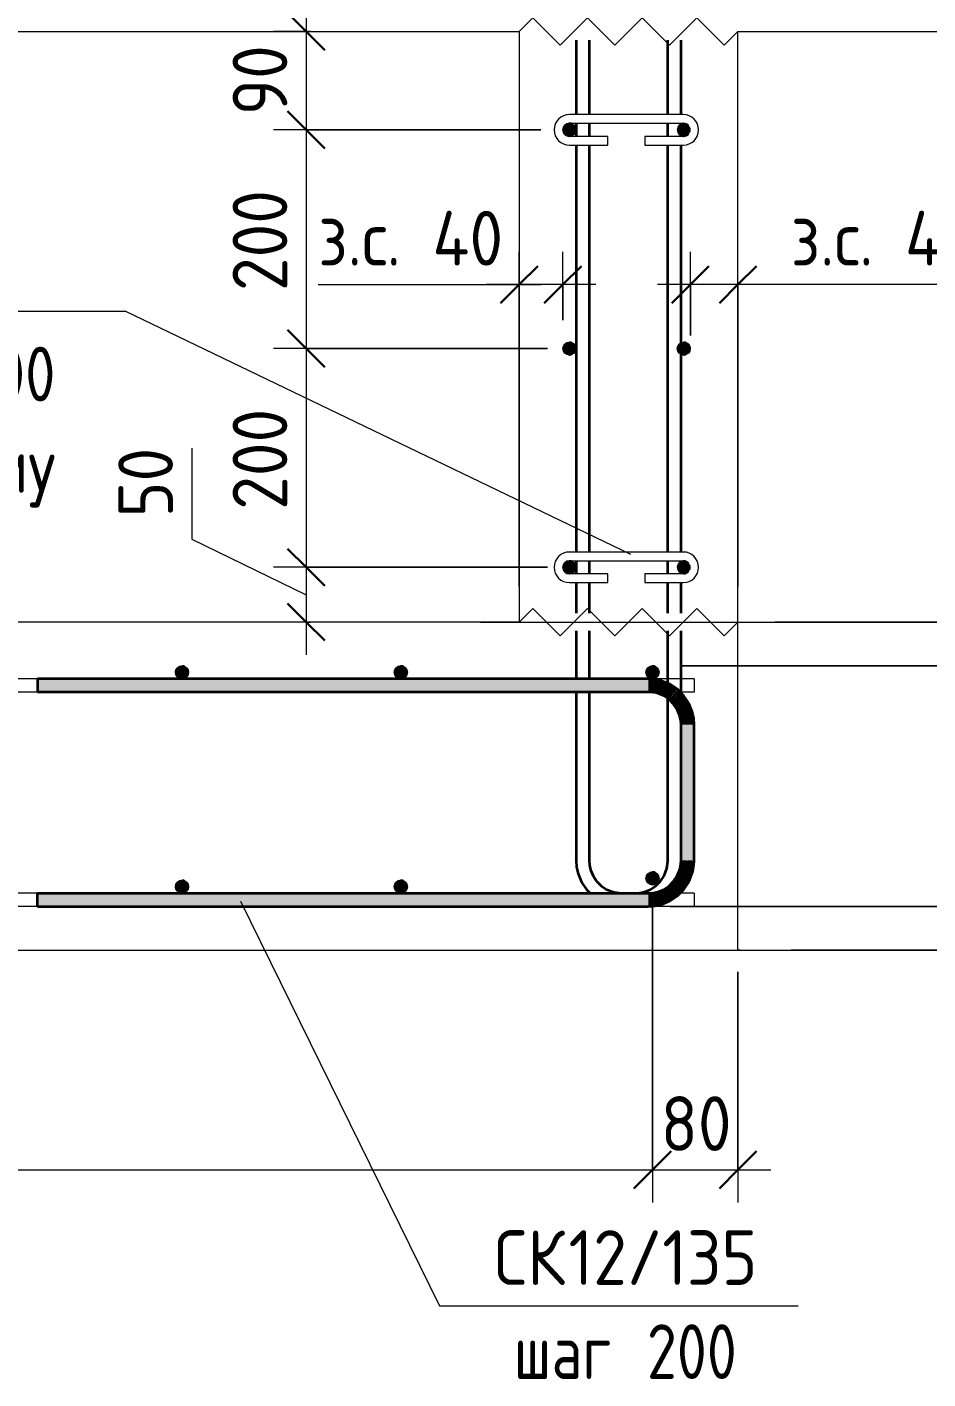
# Model space of a CAD drawing. Header units: millimetres. Extents: x 3129 to 68349, y -1586 to 12682.
# Drawn here: x 42369 to 43192, y -1542 to -306 of the extents above; entities that cross this region are included whole.
import ezdxf

# ---------------------------------------------------------------- set-up
doc = ezdxf.new("R2010")
doc.units = ezdxf.units.MM
for name, color, linetype, lineweight in [('AA_Dim', 7, 'Continuous', 9), ('AA_Dim-20', 7, 'Continuous', 9), ('AA_Linii', 7, 'Continuous', 9), ('AA_Oformlenie', 7, 'Continuous', 9), ('AA_Vinoska', 7, 'Continuous', 9), ('AA_Visotnaya otmetka', 7, 'Continuous', 9), ('AF_Perekritie_Опалубка', 253, 'Continuous', 20), ('AF_Stena_Гидроизоляция', 253, 'Continuous', 20), ('Gen_Text', 7, 'Continuous', 9), ('KR_Armatura', 7, 'Continuous', 20), ('KR_Armatura_Tonkie', 7, 'Continuous', 20)]:
    doc.layers.add(name, color=color, linetype=linetype, lineweight=lineweight)
doc.styles.add('GOST Common', font='GOST Common.ttf', dxfattribs={"width": 0.85, "height": 50})
doc.styles.add('ISOCPEUR', font='isocpeur.ttf', dxfattribs={"width": 0.85, "height": 50})
doc.styles.add('ISOCPEUR_1', font='isocpeur.ttf', dxfattribs={"width": 0.9, "height": 50})
doc.styles.add('ISOCPEUR_2', font='isocpeur.ttf', dxfattribs={"width": 0.8, "height": 50})
doc.dimstyles.new('05_Округл_5мм__прозр__1', dxfattribs={"dimscale": 304.8, "dimtxt": 49.799059, "dimasz": 0.111549, "dimexe": 0.098425, "dimexo": 0.065617, "dimgap": 0.006562, "dimtad": 1, "dimdec": 0, "dimrnd": 5, "dimdsep": 46, "dimtxsty": 'ISOCPEUR_1', "dimblk1": 'OBLIQUE', "dimblk2": 'OBLIQUE', "dimsah": 1, "dimcen": 0.09, "dimdle": 0.098425, "dimazin": 0, "dimtfac": 1, "dimtdec": 4, "dimtix": 1, "dimtmove": 1, "dimatfit": 3, "dimfxl": 1, "dimtvp": 1, "dimtolj": 1, "dimtzin": 0, "dimlwd": 18, "dimlwe": 18, "dimarcsym": 2})
doc.dimstyles.new('05_Округл_5мм__прозр__2', dxfattribs={"dimscale": 304.8, "dimtxt": 49.799059, "dimasz": 0.111549, "dimexe": 0.098425, "dimexo": 0.065617, "dimgap": 0.006562, "dimtad": 1, "dimdec": 0, "dimrnd": 5, "dimdsep": 46, "dimtxsty": 'ISOCPEUR_1', "dimblk1": 'OBLIQUE', "dimblk2": 'OBLIQUE', "dimsah": 1, "dimcen": 0.09, "dimdle": 0.098425, "dimazin": 0, "dimtfac": 1, "dimtdec": 4, "dimtix": 1, "dimtmove": 0, "dimatfit": 3, "dimfxl": 1, "dimtvp": 1, "dimtolj": 1, "dimtzin": 0, "dimlwd": 18, "dimlwe": 18, "dimarcsym": 2})

# ---------------------------------------------------------------- blocks, each defined once
blk = doc.blocks.new('079_Шпилька _ЭлУзла_ - d8 А240-4081660-Сечение 21')
at = {"layer": 'AA_Oformlenie'}
for p, q in [((-44647, -786), (-44751, -786)), ((-44751, -794), (-44647, -794)), ((-44716, -806), (-44751, -806)), ((-44751, -814), (-44716, -814)), ((-44716, -814), (-44716, -806)), ((-44647, -806), (-44682, -806)), ((-44682, -806), (-44682, -814)), ((-44682, -814), (-44647, -814))]:
    blk.add_line(p, q, dxfattribs=at)
for centre, radius, start, end in [((-44751, -800), 14, 90, 270), ((-44647, -800), 14, 270, 90), ((-44751, -800), 6, 90, 270), ((-44647, -800), 6, 270, 90)]:
    blk.add_arc(centre, radius, start, end, dxfattribs=at)
blk = doc.blocks.new('079_Шпилька _ЭлУзла_ - d8 А240-V1-Сечение 21')
at = {"layer": 'AA_Oformlenie'}
for p, q in [((-44647, -386), (-44751, -386)), ((-44751, -394), (-44647, -394)), ((-44716, -406), (-44751, -406)), ((-44716, -414), (-44716, -406)), ((-44647, -406), (-44682, -406)), ((-44682, -406), (-44682, -414)), ((-44751, -414), (-44716, -414)), ((-44682, -414), (-44647, -414))]:
    blk.add_line(p, q, dxfattribs=at)
for centre, radius, start, end in [((-44751, -400), 14, 90, 270), ((-44751, -400), 6, 90, 270), ((-44647, -400), 14, 270, 90), ((-44647, -400), 6, 270, 90)]:
    blk.add_arc(centre, radius, start, end, dxfattribs=at)
blk = doc.blocks.new('Последовательность узлов - 3мм масшт20 маскировка-904226-Сечение 21')
at = {"layer": 'AA_Oformlenie'}
for p, q in [((-44797, -850), (-44784.5, -837.5)), ((-44759.5, -862.5), (-44784.5, -837.5)), ((-44747, -850), (-44734.5, -837.5)), ((-44709.5, -862.5), (-44734.5, -837.5)), ((-44697, -850), (-44684.5, -837.5)), ((-44659.5, -862.5), (-44684.5, -837.5)), ((-44647, -850), (-44634.5, -837.5)), ((-44609.5, -862.5), (-44634.5, -837.5)), ((-44747, -850), (-44759.5, -862.5)), ((-44697, -850), (-44709.5, -862.5)), ((-44647, -850), (-44659.5, -862.5)), ((-44597, -850), (-44609.5, -862.5))]:
    blk.add_line(p, q, dxfattribs=at)
blk = doc.blocks.new('DIMBLOCK35-Сечение 21')
at = {"layer": 'AA_Dim-20', "lineweight": 18}
for p, q in [((42624.3, -280), (42624.3, -400)), ((42628.3, -310), (42594.3, -310)), ((42624.3, -310), (42628.3, -310)), ((42838.8, -400), (42594.3, -400)), ((42624.3, -400), (42838.8, -400))]:
    blk.add_line(p, q, dxfattribs=at)
at = {"layer": 'AA_Dim-20', "lineweight": 30}
for p, q in [((42624.3, -310), (42607.3, -293)), ((42624.3, -310), (42641.3, -327)), ((42624.3, -400), (42607.3, -383)), ((42624.3, -400), (42641.3, -417))]:
    blk.add_line(p, q, dxfattribs=at)
at = {"layer": 'AA_Dim-20', "color": 0, "lineweight": 18, "insert": (42557, -386.6), "char_height": 50, "width": 75.848, "attachment_point": 1, "rotation": 90, "line_spacing_factor": 1.149209, "style": 'ISOCPEUR_1'}
blk.add_mtext('90', dxfattribs=at)
blk = doc.blocks.new('_Oblique')
at = {"color": 0, "linetype": 'ByBlock', "lineweight": -2}
blk.add_line((-0.5, -0.5), (0.5, 0.5), dxfattribs=at)
blk = doc.blocks.new('DIMBLOCK36-Сечение 21')
at = {"layer": 'AA_Dim-20', "lineweight": 30}
for p, q in [((42624.3, -400), (42607.3, -383)), ((42624.3, -400), (42641.3, -417)), ((42624.3, -600), (42607.3, -583)), ((42624.3, -600), (42641.3, -617))]:
    blk.add_line(p, q, dxfattribs=at)
at = {"layer": 'AA_Dim-20', "lineweight": 18}
for p, q in [((42838.8, -400), (42594.3, -400)), ((42624.3, -400), (42624.3, -600)), ((42624.3, -400), (42838.8, -400)), ((42844.8, -600), (42594.3, -600)), ((42624.3, -600), (42844.8, -600))]:
    blk.add_line(p, q, dxfattribs=at)
at = {"layer": 'AA_Dim-20', "color": 0, "lineweight": 18, "insert": (42557, -547.4), "char_height": 50, "width": 113.772, "attachment_point": 1, "rotation": 90, "line_spacing_factor": 1.149209, "style": 'ISOCPEUR_1'}
blk.add_mtext('200', dxfattribs=at)
blk = doc.blocks.new('DIMBLOCK37-Сечение 21')
at = {"layer": 'AA_Dim-20', "lineweight": 30}
for p, q in [((42624.3, -600), (42607.3, -583)), ((42624.3, -600), (42641.3, -617)), ((42624.3, -800), (42607.3, -783)), ((42624.3, -800), (42641.3, -817))]:
    blk.add_line(p, q, dxfattribs=at)
at = {"layer": 'AA_Dim-20', "lineweight": 18}
for p, q in [((42844.8, -600), (42594.3, -600)), ((42624.3, -600), (42624.3, -800)), ((42624.3, -600), (42844.8, -600)), ((42844.8, -800), (42594.3, -800)), ((42624.3, -800), (42844.8, -800))]:
    blk.add_line(p, q, dxfattribs=at)
at = {"layer": 'AA_Dim-20', "color": 0, "lineweight": 18, "insert": (42557, -747.4), "char_height": 50, "width": 113.772, "attachment_point": 1, "rotation": 90, "line_spacing_factor": 1.149209, "style": 'ISOCPEUR_1'}
blk.add_mtext('200', dxfattribs=at)
blk = doc.blocks.new('DIMBLOCK38-Сечение 21')
at = {"layer": 'AA_Dim-20', "lineweight": 18}
for p, q in [((42519.8, -691.1), (42519.8, -774.3)), ((42519.8, -774.3), (42624.3, -825)), ((42844.8, -800), (42594.3, -800)), ((42624.3, -800), (42624.3, -880)), ((42624.3, -800), (42844.8, -800)), ((42628.3, -850), (42594.3, -850)), ((42624.3, -850), (42628.3, -850))]:
    blk.add_line(p, q, dxfattribs=at)
at = {"layer": 'AA_Dim-20', "lineweight": 30}
for p, q in [((42624.3, -800), (42607.3, -783)), ((42624.3, -800), (42641.3, -817)), ((42624.3, -850), (42607.3, -833)), ((42624.3, -850), (42641.3, -867))]:
    blk.add_line(p, q, dxfattribs=at)
at = {"layer": 'AA_Dim-20', "color": 0, "lineweight": 18, "insert": (42452.5, -754.3), "char_height": 50, "width": 75.848, "attachment_point": 1, "rotation": 90, "line_spacing_factor": 1.149209, "style": 'ISOCPEUR_1'}
blk.add_mtext('50', dxfattribs=at)
blk = doc.blocks.new('DIMBLOCK40-Сечение 21')
at = {"layer": 'AA_Dim-20', "lineweight": 18}
for p, q in [((42940.8, -1110.4), (42940.8, -1380.9)), ((42940.8, -1350.9), (42940.8, -1110.4)), ((40410.8, -1118), (40410.8, -1380.9)), ((40410.8, -1350.9), (40410.8, -1118)), ((40410.8, -1350.9), (42940.8, -1350.9))]:
    blk.add_line(p, q, dxfattribs=at)
at = {"layer": 'AA_Dim-20', "lineweight": 30}
for p, q in [((40410.8, -1350.9), (40427.8, -1333.9)), ((42940.8, -1350.9), (42957.8, -1333.9)), ((40410.8, -1350.9), (40393.8, -1367.9)), ((42940.8, -1350.9), (42923.8, -1367.9))]:
    blk.add_line(p, q, dxfattribs=at)
at = {"layer": 'AA_Dim-20', "color": 0, "lineweight": 18, "insert": (41560.9, -1283.6), "char_height": 50, "width": 275.81, "attachment_point": 1, "line_spacing_factor": 1.149209, "style": 'ISOCPEUR_1'}
blk.add_mtext('шаг 200', dxfattribs=at)
blk = doc.blocks.new('DIMBLOCK41-Сечение 21')
at = {"layer": 'AA_Dim-20', "lineweight": 18}
for p, q in [((42940.8, -1110.4), (42940.8, -1380.9)), ((42940.8, -1350.9), (42940.8, -1110.4)), ((43018.8, -1170), (43018.8, -1380.9)), ((43018.8, -1350.9), (43018.8, -1170)), ((42940.8, -1350.9), (43048.8, -1350.9))]:
    blk.add_line(p, q, dxfattribs=at)
at = {"layer": 'AA_Dim-20', "lineweight": 30}
for p, q in [((42940.8, -1350.9), (42957.8, -1333.9)), ((43018.8, -1350.9), (43035.8, -1333.9)), ((42940.8, -1350.9), (42923.8, -1367.9)), ((43018.8, -1350.9), (43001.8, -1367.9))]:
    blk.add_line(p, q, dxfattribs=at)
at = {"layer": 'AA_Dim-20', "color": 0, "lineweight": 18, "insert": (42948.2, -1283.6), "char_height": 50, "width": 75.848, "attachment_point": 1, "line_spacing_factor": 1.149209, "style": 'ISOCPEUR_1'}
blk.add_mtext('80', dxfattribs=at)
blk = doc.blocks.new('DIMBLOCK42-Сечение 21')
at = {"layer": 'AA_Dim-20', "lineweight": 18}
for p, q in [((42975.3, -588.1), (42975.3, -511.5)), ((43018.8, -817.5), (43018.8, -511.5)), ((43048.8, -541.5), (42945.3, -541.5)), ((42975.3, -541.5), (42975.3, -588.1)), ((43047, -541.5), (42997, -541.5)), ((43018.8, -541.5), (43018.8, -817.5)), ((43245.2, -541.5), (43047, -541.5))]:
    blk.add_line(p, q, dxfattribs=at)
at = {"layer": 'AA_Dim-20', "lineweight": 30}
for p, q in [((42975.3, -541.5), (42992.3, -524.5)), ((43018.8, -541.5), (43035.8, -524.5)), ((42975.3, -541.5), (42958.3, -558.5)), ((43018.8, -541.5), (43001.8, -558.5))]:
    blk.add_line(p, q, dxfattribs=at)
at = {"layer": 'AA_Dim-20', "color": 0, "lineweight": 18, "insert": (43067, -474.1), "char_height": 50, "width": 213.753, "attachment_point": 1, "line_spacing_factor": 1.149209, "style": 'ISOCPEUR_1'}
blk.add_mtext('з.с. 40', dxfattribs=at)
blk = doc.blocks.new('DIMBLOCK43-Сечение 21')
at = {"layer": 'AA_Dim-20', "lineweight": 18}
for p, q in [((42818.8, -817.5), (42818.8, -511.5)), ((42858.8, -574), (42858.8, -511.5)), ((42635.2, -541.5), (42833.4, -541.5)), ((42888.8, -541.5), (42788.8, -541.5)), ((42818.8, -541.5), (42818.8, -817.5)), ((42833.4, -541.5), (42838.8, -541.5)), ((42858.8, -541.5), (42858.8, -574))]:
    blk.add_line(p, q, dxfattribs=at)
at = {"layer": 'AA_Dim-20', "lineweight": 30}
for p, q in [((42818.8, -541.5), (42835.8, -524.5)), ((42858.8, -541.5), (42875.8, -524.5)), ((42818.8, -541.5), (42801.8, -558.5)), ((42858.8, -541.5), (42841.8, -558.5))]:
    blk.add_line(p, q, dxfattribs=at)
at = {"layer": 'AA_Dim-20', "color": 0, "lineweight": 18, "insert": (42635.2, -474.1), "char_height": 50, "width": 213.753, "attachment_point": 1, "line_spacing_factor": 1.149209, "style": 'ISOCPEUR_1'}
blk.add_mtext('з.с. 40', dxfattribs=at)
blk = doc.blocks.new('DIMBLOCK44-Сечение 21')
at = {"layer": 'AA_Dim-20', "lineweight": 18}
for p, q in [((43388.4, -340), (43388.4, -240)), ((43199, -270), (43418.4, -270)), ((43388.4, -270), (43199, -270)), ((43388.4, -302.4), (43388.4, -290)), ((43388.4, -500.5), (43388.4, -302.4)), ((43236.5, -310), (43418.4, -310)), ((43388.4, -310), (43236.5, -310))]:
    blk.add_line(p, q, dxfattribs=at)
at = {"layer": 'AA_Dim-20', "lineweight": 30}
for p, q in [((43388.4, -270), (43371.4, -253)), ((43388.4, -270), (43405.4, -287)), ((43388.4, -310), (43371.4, -293)), ((43388.4, -310), (43405.4, -327))]:
    blk.add_line(p, q, dxfattribs=at)
at = {"layer": 'AA_Dim-20', "color": 0, "lineweight": 18, "insert": (43321.1, -500.5), "char_height": 50, "width": 213.753, "attachment_point": 1, "rotation": 90, "line_spacing_factor": 1.149209, "style": 'ISOCPEUR_1'}
blk.add_mtext('з.с. 40', dxfattribs=at)
blk = doc.blocks.new('DIMBLOCK47-Сечение 21')
at = {"layer": 'AA_Dim-20', "lineweight": 18}
for p, q in [((43388.4, -634.9), (43388.4, -833)), ((43388.4, -820), (43388.4, -920)), ((43388.4, -833), (43388.4, -870)), ((43052.5, -850), (43418.4, -850)), ((43388.4, -850), (43052.5, -850)), ((42966.8, -890), (43418.4, -890)), ((43388.4, -890), (42966.8, -890))]:
    blk.add_line(p, q, dxfattribs=at)
at = {"layer": 'AA_Dim-20', "lineweight": 30}
for p, q in [((43388.4, -850), (43371.4, -833)), ((43388.4, -850), (43405.4, -867)), ((43388.4, -890), (43371.4, -873)), ((43388.4, -890), (43405.4, -907))]:
    blk.add_line(p, q, dxfattribs=at)
at = {"layer": 'AA_Dim-20', "color": 0, "lineweight": 18, "insert": (43321.1, -813), "char_height": 50, "width": 213.753, "attachment_point": 1, "rotation": 90, "line_spacing_factor": 1.149209, "style": 'ISOCPEUR_1'}
blk.add_mtext('з.с. 40', dxfattribs=at)
blk = doc.blocks.new('DIMBLOCK48-Сечение 21')
at = {"layer": 'AA_Dim-20', "lineweight": 18}
for p, q in [((43388.4, -1180), (43388.4, -1080)), ((42956.8, -1110), (43418.4, -1110)), ((43388.4, -1110), (42956.8, -1110)), ((43388.4, -1140.4), (43388.4, -1130)), ((43388.4, -1338.5), (43388.4, -1140.4)), ((43067.5, -1150), (43418.4, -1150)), ((43388.4, -1150), (43067.5, -1150))]:
    blk.add_line(p, q, dxfattribs=at)
at = {"layer": 'AA_Dim-20', "lineweight": 30}
for p, q in [((43388.4, -1110), (43371.4, -1093)), ((43388.4, -1110), (43405.4, -1127)), ((43388.4, -1150), (43371.4, -1133)), ((43388.4, -1150), (43405.4, -1167))]:
    blk.add_line(p, q, dxfattribs=at)
at = {"layer": 'AA_Dim-20', "color": 0, "lineweight": 18, "insert": (43321.1, -1338.5), "char_height": 50, "width": 213.753, "attachment_point": 1, "rotation": 90, "line_spacing_factor": 1.149209, "style": 'ISOCPEUR_1'}
blk.add_mtext('з.с. 40', dxfattribs=at)
blk = doc.blocks.new('DIMBLOCK49-Сечение 21')
at = {"layer": 'AA_Dim-20', "lineweight": 30}
for p, q in [((43514.2, -850), (43497.2, -833)), ((43514.2, -850), (43531.2, -867)), ((43514.2, -1150), (43497.2, -1133)), ((43514.2, -1150), (43531.2, -1167))]:
    blk.add_line(p, q, dxfattribs=at)
at = {"layer": 'AA_Dim-20', "lineweight": 18}
for p, q in [((43057.1, -850), (43544.2, -850)), ((43514.2, -850), (43057.1, -850)), ((43514.2, -1180), (43514.2, -850)), ((43068, -1150), (43544.2, -1150)), ((43514.2, -1150), (43068, -1150))]:
    blk.add_line(p, q, dxfattribs=at)
at = {"layer": 'AA_Dim-20', "color": 0, "lineweight": 18, "insert": (43446.9, -1047.4), "char_height": 50, "width": 113.772, "attachment_point": 1, "rotation": 90, "line_spacing_factor": 1.149209, "style": 'ISOCPEUR_1'}
blk.add_mtext('300', dxfattribs=at)
blk = doc.blocks.new('DIMBLOCK50-Сечение 21')
at = {"layer": 'AA_Dim-20', "lineweight": 18}
for p, q in [((43514.2, -850), (43514.2, -280)), ((43533.1, -310), (43484.2, -310)), ((43514.2, -310), (43529.1, -310)), ((43057.1, -850), (43544.2, -850)), ((43514.2, -850), (43057.1, -850))]:
    blk.add_line(p, q, dxfattribs=at)
at = {"layer": 'AA_Dim-20', "lineweight": 30}
for p, q in [((43514.2, -310), (43497.2, -293)), ((43514.2, -310), (43531.2, -327)), ((43514.2, -850), (43497.2, -833)), ((43514.2, -850), (43531.2, -867))]:
    blk.add_line(p, q, dxfattribs=at)
at = {"layer": 'AA_Dim-20', "color": 0, "lineweight": 18, "insert": (43446.9, -629.8), "char_height": 50, "width": 119.518, "attachment_point": 1, "rotation": 90, "line_spacing_factor": 1.149209, "style": 'ISOCPEUR_1'}
blk.add_mtext('540', dxfattribs=at)
blk = doc.blocks.new('042_М_Арматуры - Диам длина поз _ Комментарий-2260297-Сечение 21')
at = {"layer": 'AA_Vinoska'}
blk.add_line((-46484.4, -725.7), (-46164.4, -725.7), dxfattribs=at)
blk = doc.blocks.new('010_Текст с выноской - Текст 2 строки-4090127-Сечение 21')
at = {"layer": 'AA_Vinoska'}
blk.add_line((-45497.1, -565.9), (-45157.1, -565.9), dxfattribs=at)

msp = doc.modelspace()

# ---------------------------------------------------------------- hatches: boundary and pattern name
at = {"layer": 'KR_Armatura'}
h = msp.add_hatch(color=256, dxfattribs=at)
edge = h.paths.add_edge_path()
edge.add_arc((42864.7736, -400), 6, 0, 360)
for points in [[(42864.7736, -406), (42869.9698, -403), (42869.9698, -397), (42864.7736, -394), (42859.5775, -397), (42859.5775, -403), (42864.4195, -405.7956)], [(42969.1808, -405.9464), (42969.6277, -405.7956), (42973.5721, -403.5183), (42973.9698, -403), (42974.4698, -401.5529), (42974.4698, -398.2071), (42973.5721, -396.4817), (42969.1808, -394.0536), (42964.0775, -397), (42964.0775, -403), (42968.9195, -405.7956)], [(42864.7736, -606), (42869.9698, -603), (42869.9698, -597), (42864.7736, -594), (42859.5775, -597), (42859.5775, -603)], [(42969.2736, -606), (42974.4698, -603), (42974.4698, -597), (42969.2736, -594), (42964.0775, -597), (42964.0775, -603)], [(42864.7736, -806), (42869.9698, -803), (42869.9698, -797), (42864.7736, -794), (42859.5775, -797), (42859.5775, -803), (42864.4195, -805.7956)], [(42969.1808, -805.9464), (42969.6277, -805.7956), (42973.5721, -803.5183), (42973.9698, -803), (42974.4698, -801.5529), (42974.4698, -798.2071), (42973.5721, -796.4817), (42969.1808, -794.0536), (42964.0775, -797), (42964.0775, -803), (42968.9195, -805.7956)], [(42510.7736, -902), (42515.9698, -899), (42515.9698, -893), (42510.7736, -890), (42505.5775, -893), (42505.5775, -899)], [(42710.7736, -902), (42715.9698, -899), (42715.9698, -893), (42710.7736, -890), (42705.5775, -893), (42705.5775, -899)], [(42940.7736, -902), (42945.9698, -899), (42945.9698, -893), (42940.7736, -890), (42935.5775, -893), (42935.5775, -899)], [(42510.7736, -1098), (42515.9698, -1095), (42515.9698, -1089), (42510.7736, -1086), (42505.5775, -1089), (42505.5775, -1095)], [(42710.7736, -1098), (42715.9698, -1095), (42715.9698, -1089), (42710.7736, -1086), (42705.5775, -1089), (42705.5775, -1095)], [(42940.7736, -1090.385), (42945.9698, -1087.385), (42945.9698, -1081.385), (42940.7736, -1078.385), (42935.5775, -1081.385), (42935.5775, -1087.385)]]:
    msp.add_hatch(color=256, dxfattribs=at).paths.add_polyline_path(points)
h = msp.add_hatch(color=256, dxfattribs=at)
edge = h.paths.add_edge_path()
edge.add_arc((42969.2736, -400), 6, 91.0720636, 268.9279364)
edge.add_line((42969.1614, -405.9989), (42969.2736, -400))
edge.add_line((42969.2736, -400), (42969.1614, -394.0011))
h = msp.add_hatch(color=256, dxfattribs=at)
edge = h.paths.add_edge_path()
edge.add_arc((42969.2736, -400), 6, 40.3656609, 88.2945931)
edge.add_line((42969.4522, -394.0027), (42969.2736, -400))
edge.add_line((42969.2736, -400), (42973.8452, -396.114))
h = msp.add_hatch(color=256, dxfattribs=at)
edge = h.paths.add_edge_path()
edge.add_arc((42969.2736, -400), 6, 342.0710678, 377.9289322)
edge.add_line((42974.9822, -398.153), (42969.2736, -400))
edge.add_line((42969.2736, -400), (42974.9822, -401.847))
h = msp.add_hatch(color=256, dxfattribs=at)
edge = h.paths.add_edge_path()
edge.add_arc((42969.2736, -400), 6, 271.7054069, 319.6343391)
edge.add_line((42973.8452, -403.886), (42969.2736, -400))
edge.add_line((42969.2736, -400), (42969.4522, -405.9973))
h = msp.add_hatch(color=256, dxfattribs=at)
edge = h.paths.add_edge_path()
edge.add_arc((42864.7736, -600), 6, 0, 360)
h = msp.add_hatch(color=256, dxfattribs=at)
edge = h.paths.add_edge_path()
edge.add_arc((42969.2736, -600), 6, 0, 360)
h = msp.add_hatch(color=256, dxfattribs=at)
edge = h.paths.add_edge_path()
edge.add_arc((42864.7736, -800), 6, 0, 360)
h = msp.add_hatch(color=256, dxfattribs=at)
edge = h.paths.add_edge_path()
edge.add_arc((42969.2736, -800), 6, 91.0720636, 268.9279364)
edge.add_line((42969.1614, -805.9989), (42969.2736, -800))
edge.add_line((42969.2736, -800), (42969.1614, -794.0011))
h = msp.add_hatch(color=256, dxfattribs=at)
edge = h.paths.add_edge_path()
edge.add_arc((42969.2736, -800), 6, 40.3656609, 88.2945931)
edge.add_line((42969.4522, -794.0027), (42969.2736, -800))
edge.add_line((42969.2736, -800), (42973.8452, -796.114))
h = msp.add_hatch(color=256, dxfattribs=at)
edge = h.paths.add_edge_path()
edge.add_arc((42969.2736, -800), 6, 342.0710678, 377.9289322)
edge.add_line((42974.9822, -798.153), (42969.2736, -800))
edge.add_line((42969.2736, -800), (42974.9822, -801.847))
h = msp.add_hatch(color=256, dxfattribs=at)
edge = h.paths.add_edge_path()
edge.add_arc((42969.2736, -800), 6, 271.7054069, 319.6343391)
edge.add_line((42973.8452, -803.886), (42969.2736, -800))
edge.add_line((42969.2736, -800), (42969.4522, -805.9973))
h = msp.add_hatch(color=256, dxfattribs=at)
edge = h.paths.add_edge_path()
edge.add_arc((42510.7736, -896), 6, 0, 360)
h = msp.add_hatch(color=256, dxfattribs=at)
edge = h.paths.add_edge_path()
edge.add_arc((42710.7736, -896), 6, 0, 360)
h = msp.add_hatch(color=256, dxfattribs=at)
edge = h.paths.add_edge_path()
edge.add_arc((42940.7736, -896), 6, 0, 360)
h = msp.add_hatch(color=256, dxfattribs=at)
edge = h.paths.add_edge_path()
edge.add_arc((42510.7736, -1092), 6, 0, 360)
h = msp.add_hatch(color=256, dxfattribs=at)
edge = h.paths.add_edge_path()
edge.add_arc((42710.7736, -1092), 6, 0, 360)
h = msp.add_hatch(color=256, dxfattribs=at)
edge = h.paths.add_edge_path()
edge.add_arc((42940.7736, -1084.385), 6, 0, 360)
at = {"layer": 'KR_Armatura_Tonkie'}
for points in [[(42710.7723, -914), (42936.8018, -914), (42936.8018, -902), (42378.8067, -902), (42378.8067, -914), (42635.2528, -914)], [(42937.538, -914.009), (42937.8325, -902.0126), (42936.8018, -902)], [(42937.538, -914.009), (42936.8018, -902), (42936.8018, -914)], [(42944.0911, -914.8991), (42937.8325, -902.0126), (42937.538, -914.009), (42937.8325, -914.049)], [(42944.0911, -914.8991), (42947.0069, -903.2587), (42937.8325, -902.0126), (42941.1536, -908.8507)], [(42950.9435, -917.5424), (42947.0069, -903.2587), (42944.0911, -914.8991), (42947.0069, -916.0238)], [(42950.9435, -917.5424), (42956.6003, -906.9593), (42947.0069, -903.2587)], [(42955.8333, -920.8097), (42956.6003, -906.9593), (42950.9435, -917.5424), (42954.8539, -920.1552)], [(42955.8333, -920.8097), (42963.2591, -911.4086), (42956.6003, -906.9593), (42956.0143, -917.5424)], [(42959.9918, -924.9682), (42963.2591, -911.7614), (42955.8333, -920.8097), (42956.6003, -921.5766)], [(42959.9918, -924.9682), (42969.268, -917.3555), (42963.4461, -911.5336), (42963.2591, -912.2608)], [(42963.2591, -929.8581), (42969.268, -917.3555), (42959.9918, -924.9682)], [(42963.2591, -929.8581), (42973.8422, -924.2014), (42969.268, -917.3555), (42966.8014, -922.4876)], [(42965.5097, -935.2914), (42973.8422, -924.2014), (42963.2591, -929.8581)], [(42965.5097, -935.2914), (42976.993, -931.8081), (42973.8422, -924.2014), (42966.8014, -933.5722)], [(42966.4767, -939.5981), (42976.993, -931.8081), (42965.5097, -935.2914)], [(42966.4767, -939.5981), (42978.3469, -937.8373), (42976.993, -931.8081), (42966.8014, -939.3576)], [(42966.8014, -944), (42978.3469, -937.8373), (42966.4767, -939.5981)], [(42967.4652, -944), (42978.8014, -944), (42978.3469, -937.8373), (42966.8539, -944)], [(42966.8539, -1068), (42978.8014, -1068), (42978.8014, -944), (42966.8014, -944), (42966.8014, -1068)], [(42963.2591, -1082.1419), (42977.5428, -1078.2052), (42965.9024, -1075.2894), (42964.6804, -1078.4573)], [(42965.9024, -1075.2894), (42978.7888, -1069.0307), (42966.7924, -1068.7362), (42966.7461, -1069.0769)], [(42977.5428, -1078.2052), (42978.7888, -1069.0307), (42965.9024, -1075.2894), (42966.8539, -1075.5277)], [(42966.7924, -1068.7362), (42977.5428, -1068), (42966.8014, -1068.0032)], [(42978.7888, -1069.0307), (42978.7888, -1068.0008), (42966.8539, -1068.7377), (42977.5428, -1069.0001)], [(42969.268, -1094.6445), (42959.9918, -1087.0318), (42955.8333, -1091.1903), (42966.8539, -1094.0238)], [(42973.8422, -1087.7986), (42963.2591, -1082.1419), (42959.9918, -1087.0318), (42969.268, -1087.5454)], [(42969.268, -1094.6445), (42973.8422, -1087.7986), (42959.9918, -1087.0318), (42966.8539, -1092.6633)], [(42973.8422, -1087.7986), (42977.5428, -1078.2052), (42963.2591, -1082.1419), (42966.8539, -1084.0633)], [(42853.7959, -1110), (42936.8018, -1110), (42936.8018, -1098), (42378.8067, -1098), (42378.8067, -1110), (42711.1645, -1110)], [(42942.9644, -1109.5454), (42941.2036, -1097.6753), (42936.8018, -1098), (42942.2417, -1108.1915)], [(42936.8018, -1110), (42942.9644, -1109.5454), (42936.8018, -1098), (42936.8018, -1109.5454)], [(42948.9936, -1108.1915), (42945.5102, -1096.7082), (42941.2036, -1097.6753), (42946.6596, -1105.0407)], [(42942.9644, -1109.5454), (42948.9936, -1108.1915), (42941.2036, -1097.6753), (42942.7636, -1108.1915)], [(42956.6003, -1105.0407), (42950.9435, -1094.4576), (42945.5102, -1096.7082), (42955.8333, -1104.4644)], [(42948.9936, -1108.1915), (42956.6003, -1105.0407), (42945.5102, -1096.7082)], [(42963.4461, -1100.4664), (42955.8333, -1091.1903), (42950.9435, -1094.4576), (42963.2591, -1100.3766)], [(42956.6003, -1105.0407), (42963.2591, -1100.3766), (42950.9435, -1094.4576)], [(42963.4461, -1100.4664), (42969.268, -1094.6445), (42955.8333, -1091.1903), (42963.2591, -1100.2386)]]:
    msp.add_hatch(color=256, dxfattribs=at).paths.add_polyline_path(points)

# ---------------------------------------------------------------- linework, layer by layer
at = {"layer": 'AA_Linii', "lineweight": 20}
for p, q in [((42978.8014, -902), (40363.7972, -902)), ((42978.8014, -902), (42978.8014, -914)), ((42978.8014, -914), (40363.7972, -914)), ((42940.7736, -1090.385), (42940.7736, -1080.385)), ((42940.7736, -1090.385), (42940.7736, -1082.0238)), ((42978.8014, -1098), (40363.7972, -1098)), ((42978.8014, -1098), (42978.8014, -1110)), ((42978.8014, -1110), (40363.7972, -1110))]:
    msp.add_line(p, q, dxfattribs=at)
at = {"layer": 'AA_Vinoska'}
for p, q in [((42921.0488, -788.1971), (42458.7353, -565.9041)), ((42564.3251, -1105.2281), (42746.1782, -1475.1992)), ((42746.1782, -1475.1992), (42753.8225, -1475.1992))]:
    msp.add_line(p, q, dxfattribs=at)
at = {"layer": 'AA_Visotnaya otmetka'}
for p, q in [((43103.7276, -310), (43565.7655, -310)), ((42783.5033, -850), (43423.9519, -850)), ((42891.0072, -1150), (43458.2616, -1150))]:
    msp.add_line(p, q, dxfattribs=at)
at = {"layer": 'AF_Perekritie_Опалубка'}
for p, q in [((40523.7736, -310), (42818.7736, -310)), ((43018.8164, -310), (43218.7736, -310)), ((42818.7736, -850), (40523.7736, -850)), ((43018.7736, -1150), (43018.7736, -850)), ((40323.7736, -1150), (43018.7736, -1150)), ((43020.8387, -1150), (43018.7736, -1150))]:
    msp.add_line(p, q, dxfattribs=at)
at = {"layer": 'AF_Stena_Гидроизоляция'}
for p, q in [((42818.7736, -310), (42818.7736, -850)), ((43018.7736, -850), (43018.7736, -310)), ((43018.7745, -310), (43020.8387, -310))]:
    msp.add_line(p, q, dxfattribs=at)
at = {"layer": 'KR_Armatura'}
for p, q in [((42864.7736, -394), (42859.5775, -397)), ((42866.7766, -394), (42864.7736, -394)), ((42869.9698, -397), (42864.7736, -394)), ((42969.1808, -394.0536), (42964.0775, -397)), ((42969.2736, -400), (42969.1614, -394.0011)), ((42973.5721, -396.4817), (42969.1808, -394.0536)), ((42969.4522, -394.0027), (42969.2736, -400)), ((42859.5775, -397), (42859.5775, -403)), ((42859.5775, -403), (42864.4195, -405.7956)), ((42864.4195, -405.7956), (42864.7736, -406)), ((42864.7736, -406), (42869.9698, -403)), ((42866.7766, -406), (42864.7736, -406)), ((42869.9698, -403), (42869.9698, -397)), ((42964.0775, -397), (42964.0775, -403)), ((42964.0775, -403), (42968.9195, -405.7956)), ((42968.9195, -405.7956), (42969.1808, -405.9464)), ((42969.1614, -405.9989), (42969.2736, -400)), ((42969.1808, -405.9464), (42969.6277, -405.7956)), ((42969.2736, -400), (42973.8452, -396.114)), ((42974.9822, -398.153), (42969.2736, -400)), ((42973.8452, -403.886), (42969.2736, -400)), ((42969.2736, -400), (42969.4522, -405.9973)), ((42969.2736, -400), (42974.9822, -401.847)), ((42969.6277, -405.7956), (42973.5721, -403.5183)), ((42974.4698, -398.2071), (42973.5721, -396.4817)), ((42973.5721, -403.5183), (42973.9698, -403)), ((42973.9698, -403), (42974.4698, -401.5529)), ((42974.4698, -401.5529), (42974.4698, -398.2071)), ((42864.7736, -594), (42859.5775, -597)), ((42859.5775, -597), (42859.5775, -603)), ((42859.5775, -603), (42864.7736, -606)), ((42866.7766, -594), (42864.7736, -594)), ((42869.9698, -597), (42864.7736, -594)), ((42864.7736, -606), (42869.9698, -603)), ((42869.9698, -603), (42869.9698, -597)), ((42969.2736, -594), (42964.0775, -597)), ((42964.0775, -597), (42964.0775, -603)), ((42964.0775, -603), (42969.2736, -606)), ((42971.3183, -594), (42969.2736, -594)), ((42974.4698, -597), (42969.2736, -594)), ((42969.2736, -606), (42974.4698, -603)), ((42974.4698, -603), (42974.4698, -597)), ((42866.7766, -606), (42864.7736, -606)), ((42971.3183, -606), (42969.2736, -606)), ((42864.7736, -794), (42859.5775, -797)), ((42859.5775, -797), (42859.5775, -803)), ((42859.5775, -803), (42864.4195, -805.7956)), ((42866.7766, -794), (42864.7736, -794)), ((42869.9698, -797), (42864.7736, -794)), ((42864.7736, -806), (42869.9698, -803)), ((42869.9698, -803), (42869.9698, -797)), ((42969.1808, -794.0536), (42964.0775, -797)), ((42964.0775, -797), (42964.0775, -803)), ((42964.0775, -803), (42968.9195, -805.7956)), ((42969.2736, -800), (42969.1614, -794.0011)), ((42969.1614, -805.9989), (42969.2736, -800)), ((42973.5721, -796.4817), (42969.1808, -794.0536)), ((42969.4522, -794.0027), (42969.2736, -800)), ((42969.2736, -800), (42973.8452, -796.114)), ((42974.9822, -798.153), (42969.2736, -800)), ((42973.8452, -803.886), (42969.2736, -800)), ((42969.2736, -800), (42969.4522, -805.9973)), ((42969.2736, -800), (42974.9822, -801.847)), ((42974.4698, -798.2071), (42973.5721, -796.4817)), ((42973.5721, -803.5183), (42973.9698, -803)), ((42973.9698, -803), (42974.4698, -801.5529)), ((42974.4698, -801.5529), (42974.4698, -798.2071)), ((42864.4195, -805.7956), (42864.7736, -806)), ((42866.7766, -806), (42864.7736, -806)), ((42968.9195, -805.7956), (42969.1808, -805.9464)), ((42969.1808, -805.9464), (42969.6277, -805.7956)), ((42969.6277, -805.7956), (42973.5721, -803.5183)), ((42510.7736, -890), (42505.5775, -893)), ((42505.5775, -893), (42505.5775, -899)), ((42505.5775, -899), (42510.7736, -902)), ((42512.6473, -890), (42510.7736, -890)), ((42515.9698, -893), (42510.7736, -890)), ((42510.7736, -902), (42515.9698, -899)), ((42512.6473, -902), (42510.7736, -902)), ((42515.9698, -899), (42515.9698, -893)), ((42710.7736, -890), (42705.5775, -893)), ((42705.5775, -893), (42705.5775, -899)), ((42705.5775, -899), (42710.7736, -902)), ((42712.7182, -890), (42710.7736, -890)), ((42715.9698, -893), (42710.7736, -890)), ((42710.7736, -902), (42715.9698, -899)), ((42712.7182, -902), (42710.7736, -902)), ((42715.9698, -899), (42715.9698, -893)), ((42940.7736, -890), (42935.5775, -893)), ((42935.5775, -893), (42935.5775, -899)), ((42935.5775, -899), (42940.7736, -902)), ((42942.8068, -890), (42940.7736, -890)), ((42945.9698, -893), (42940.7736, -890)), ((42940.7736, -902), (42945.9698, -899)), ((42942.8068, -902), (42940.7736, -902)), ((42945.9698, -899), (42945.9698, -893)), ((42510.7736, -1086), (42505.5775, -1089)), ((42512.6473, -1086), (42510.7736, -1086)), ((42515.9698, -1089), (42510.7736, -1086)), ((42710.7736, -1086), (42705.5775, -1089)), ((42712.7182, -1086), (42710.7736, -1086)), ((42715.9698, -1089), (42710.7736, -1086)), ((42940.7736, -1078.385), (42935.5775, -1081.385)), ((42935.5775, -1081.385), (42935.5775, -1087.385)), ((42935.5775, -1087.385), (42940.7736, -1090.385)), ((42942.8068, -1078.385), (42940.7736, -1078.385)), ((42945.9698, -1081.385), (42940.7736, -1078.385)), ((42940.7736, -1090.385), (42945.9698, -1087.385)), ((42945.9698, -1087.385), (42945.9698, -1081.385)), ((42505.5775, -1089), (42505.5775, -1095)), ((42505.5775, -1095), (42510.7736, -1098)), ((42510.7736, -1098), (42515.9698, -1095)), ((42512.6473, -1098), (42510.7736, -1098)), ((42515.9698, -1095), (42515.9698, -1089)), ((42705.5775, -1089), (42705.5775, -1095)), ((42705.5775, -1095), (42710.7736, -1098)), ((42710.7736, -1098), (42715.9698, -1095)), ((42712.7182, -1098), (42710.7736, -1098)), ((42715.9698, -1095), (42715.9698, -1089)), ((42942.8068, -1090.385), (42940.7736, -1090.385))]:
    msp.add_line(p, q, dxfattribs=at)
for centre in [(42864.7736, -400), (42864.7736, -600), (42969.2736, -600), (42864.7736, -800), (42510.7736, -896), (42710.7736, -896), (42940.7736, -896), (42510.7736, -1092), (42710.7736, -1092), (42940.7736, -1084.385)]:
    msp.add_circle(centre, 6, dxfattribs=at)
for centre, start, end in [((42969.2736, -400), 91.0720636, 268.9279364), ((42969.2736, -400), 40.3656609, 88.2945931), ((42969.2736, -400), 271.7054069, 319.6343391), ((42969.2736, -400), 342.0710678, 17.9289322), ((42969.2736, -800), 91.0720636, 268.9279364), ((42969.2736, -800), 40.3656609, 88.2945931), ((42969.2736, -800), 342.0710678, 17.9289322), ((42969.2736, -800), 271.7054069, 319.6343391)]:
    msp.add_arc(centre, 6, start, end, dxfattribs=at)
at = {"layer": 'KR_Armatura_Tonkie', "lineweight": 35}
for p, q in [((42870.8546, -318), (42870.8546, -386)), ((42882.8546, -318), (42882.8546, -386)), ((42954.8539, -386), (42954.8539, -318)), ((42966.8539, -386), (42966.8539, -318)), ((42870.8546, -394), (42870.8546, -406)), ((42882.8546, -394), (42882.8546, -406)), ((42954.8539, -406), (42954.8539, -394)), ((42966.8539, -406), (42966.8539, -394)), ((42870.8546, -414), (42870.8546, -786)), ((42882.8546, -414), (42882.8546, -786)), ((42954.8539, -786), (42954.8539, -414)), ((42966.8539, -786), (42966.8539, -414)), ((42870.8546, -794), (42870.8546, -806)), ((42882.8546, -794), (42882.8546, -806)), ((42954.8539, -806), (42954.8539, -794)), ((42966.8539, -806), (42966.8539, -794)), ((42870.8546, -814), (42870.8546, -842)), ((42882.8546, -814), (42882.8546, -842)), ((42954.8539, -842), (42954.8539, -814)), ((42966.8539, -842), (42966.8539, -814)), ((42870.8546, -858), (42870.8546, -902)), ((42882.8546, -858), (42882.8546, -902)), ((42954.8539, -906.2856), (42954.8539, -858)), ((42966.8539, -914.9414), (42966.8539, -858)), ((42936.8018, -902), (42378.8067, -902)), ((42378.8067, -902), (42378.8067, -914)), ((42937.8325, -902.0126), (42936.8018, -902)), ((42947.0069, -903.2587), (42937.8325, -902.0126)), ((42936.8018, -914), (42378.8067, -914)), ((42870.8546, -914), (42870.8546, -1068)), ((42882.8546, -914), (42882.8546, -1068)), ((42937.538, -914.009), (42936.8018, -914)), ((42944.0911, -914.8991), (42937.538, -914.009)), ((42956.6003, -906.9593), (42947.0069, -903.2587)), ((42963.4461, -911.5336), (42956.6003, -906.9593)), ((42969.268, -917.3555), (42963.4461, -911.5336)), ((42950.9435, -917.5424), (42944.0911, -914.8991)), ((42955.8333, -920.8097), (42950.9435, -917.5424)), ((42954.8539, -1068), (42954.8539, -920.1552)), ((42959.9918, -924.9682), (42955.8333, -920.8097)), ((42963.2591, -929.8581), (42959.9918, -924.9682)), ((42973.8422, -924.2014), (42969.268, -917.3555)), ((42976.993, -931.8081), (42973.8422, -924.2014)), ((42965.5097, -935.2914), (42963.2591, -929.8581)), ((42966.4767, -939.5981), (42965.5097, -935.2914)), ((42978.3469, -937.8373), (42976.993, -931.8081)), ((42978.8014, -944), (42978.3469, -937.8373)), ((42966.8014, -944), (42966.4767, -939.5981)), ((42966.8014, -1068), (42966.8014, -944)), ((42978.8014, -1068), (42978.8014, -944)), ((42870.8546, -1068), (42871.3092, -1074.1627)), ((42871.3092, -1074.1627), (42872.6631, -1080.1919)), ((42882.8546, -1068), (42883.1793, -1072.4019)), ((42883.1793, -1072.4019), (42884.1464, -1076.7086)), ((42951.3115, -1082.1419), (42953.9548, -1075.2894)), ((42953.9548, -1075.2894), (42954.8448, -1068.7362)), ((42954.8448, -1068.7362), (42954.8539, -1068)), ((42963.2591, -1082.1419), (42965.9024, -1075.2894)), ((42965.9024, -1075.2894), (42966.7924, -1068.7362)), ((42966.7924, -1068.7362), (42966.8014, -1068)), ((42977.5428, -1078.2052), (42978.7888, -1069.0307)), ((42978.7888, -1069.0307), (42978.8014, -1068)), ((42872.6631, -1080.1919), (42875.8139, -1087.7986)), ((42884.1464, -1076.7086), (42886.3969, -1082.1419)), ((42886.3969, -1082.1419), (42889.6642, -1087.0318)), ((42889.6642, -1087.0318), (42893.8227, -1091.1903)), ((42943.8858, -1091.1903), (42948.0442, -1087.0318)), ((42948.0442, -1087.0318), (42951.3115, -1082.1419)), ((42955.8333, -1091.1903), (42959.9918, -1087.0318)), ((42959.9918, -1087.0318), (42963.2591, -1082.1419)), ((42973.8422, -1087.7986), (42977.5428, -1078.2052)), ((42378.8067, -1098), (42936.8018, -1098)), ((42378.8067, -1110), (42378.8067, -1098)), ((42875.8139, -1087.7986), (42880.3881, -1094.6445)), ((42880.3881, -1094.6445), (42883.7435, -1098)), ((42893.8227, -1091.1903), (42898.7125, -1094.4576)), ((42898.7125, -1094.4576), (42905.565, -1097.1009)), ((42905.565, -1097.1009), (42912.1181, -1097.991)), ((42912.1181, -1097.991), (42912.8543, -1098)), ((42912.8543, -1098), (42924.8542, -1098)), ((42924.8542, -1098), (42929.256, -1097.6753)), ((42929.256, -1097.6753), (42933.5626, -1096.7082)), ((42933.5626, -1096.7082), (42938.9959, -1094.4576)), ((42936.8018, -1098), (42941.2036, -1097.6753)), ((42938.9959, -1094.4576), (42943.8858, -1091.1903)), ((42941.2036, -1097.6753), (42945.5102, -1096.7082)), ((42945.5102, -1096.7082), (42950.9435, -1094.4576)), ((42950.9435, -1094.4576), (42955.8333, -1091.1903)), ((42963.4461, -1100.4664), (42969.268, -1094.6445)), ((42969.268, -1094.6445), (42973.8422, -1087.7986)), ((42378.8067, -1110), (42936.8018, -1110)), ((42912.8543, -1110), (42924.8542, -1110)), ((42936.8018, -1110), (42942.9644, -1109.5454)), ((42942.9644, -1109.5454), (42948.9936, -1108.1915)), ((42948.9936, -1108.1915), (42956.6003, -1105.0407)), ((42956.6003, -1105.0407), (42963.4461, -1100.4664))]:
    msp.add_line(p, q, dxfattribs=at)

# ---------------------------------------------------------------- block references
at = {"layer": 'AA_Oformlenie'}
for name, p in [('Последовательность узлов - 3мм масшт20 маскировка-904226-Сечение 21', (87615.8216, 540)), ('079_Шпилька _ЭлУзла_ - d8 А240-V1-Сечение 21', (87615.8216, 0)), ('079_Шпилька _ЭлУзла_ - d8 А240-4081660-Сечение 21', (87615.8216, 0)), ('Последовательность узлов - 3мм масшт20 маскировка-904226-Сечение 21', (87615.8216, 0))]:
    msp.add_blockref(name, p, dxfattribs=at)
at = {"layer": 'AA_Vinoska'}
for name, p in [('010_Текст с выноской - Текст 2 строки-4090127-Сечение 21', (87615.8216, 0)), ('042_М_Арматуры - Диам длина поз _ Комментарий-2260297-Сечение 21', (89238.1732, -749.5244))]:
    msp.add_blockref(name, p, dxfattribs=at)

# ---------------------------------------------------------------- texts
at = {"layer": 'AA_Vinoska', "char_height": 50, "attachment_point": 1}
for s, insert, width, style in [(' 200', (42286.0935, -598.2581), 128.109663, 'GOST Common'), ('СК', (42796.1153, -1406.1171), 82.253137, 'ISOCPEUR_1'), ('12/135', (42863.9809, -1406.1171), 210.683475, 'ISOCPEUR_1'), (' 200', (42910.1636, -1492.0981), 133.4008, 'ISOCPEUR_2'), ('шаг', (42813.8553, -1492.0981), 116.7257, 'ISOCPEUR_2')]:
    msp.add_mtext(s, dxfattribs=dict(at, insert=insert, width=width, style=style))
at = {"layer": 'Gen_Text', "insert": (42260.1245, -681.7694), "char_height": 50, "width": 182.624413, "attachment_point": 1, "style": 'ISOCPEUR'}
msp.add_mtext('схему', dxfattribs=at)

# ---------------------------------------------------------------- dimensions: what is measured, and where the dimension line sits
at = {"layer": 'AA_Dim', "lineweight": 18}
for base, p1, p2, override, picture, middle in [((43388.3925, -270), (43216.4938, -310), (43179.0156, -270), {"dimpost": 'з.с. <>', "dimfxl": 54.814335}, 'DIMBLOCK44-Сечение 21', (43354.403, -393.6217)), ((43388.3925, -890), (43072.4649, -850), (42946.7736, -890), {"dimpost": 'з.с. <>', "dimfxl": 131.902602}, 'DIMBLOCK47-Сечение 21', (43354.403, -706.1676)), ((42624.3047, -850), (42864.7736, -800), (42648.3464, -850), {"dimpost": '<>', "dimfxl": 222.127787}, 'DIMBLOCK38-Сечение 21', (42485.818, -716.391)), ((43388.3925, -1110), (43047.506, -1150), (42936.8018, -1110), {"dimpost": 'з.с. <>', "dimfxl": 117.709063}, 'DIMBLOCK48-Сечение 21', (43354.403, -1231.6535))]:
    dim = msp.add_linear_dim(base=base, p1=p1, p2=p2, angle=90, dimstyle='05_Округл_5мм__прозр__1', override=override, dxfattribs=at)
    dim.commit()
    dim.dimension.update_dxf_attribs({"geometry": picture, "text_midpoint": middle, "dimtype": 160, "text_rotation": 90})
for base, p1, p2, override, picture, middle in [((42624.3047, -400), (42648.3464, -310), (42858.7736, -400), {"dimpost": '<>', "dimfxl": 228.865958}, 'DIMBLOCK35-Сечение 21', (42597.3047, -355)), ((43514.2312, -310), (43037.0758, -850), (43513.065, -310), {"dimpost": '<>', "dimfxl": 719.837334}, 'DIMBLOCK50-Сечение 21', (43487.2312, -580)), ((42624.3047, -600), (42858.7736, -400), (42864.7736, -600), {"dimpost": '<>', "dimfxl": 200.08998}, 'DIMBLOCK36-Сечение 21', (42597.3047, -500)), ((42624.3047, -800), (42864.7736, -600), (42864.7736, -800), {"dimpost": '<>', "dimfxl": 200}, 'DIMBLOCK37-Сечение 21', (42597.3047, -700)), ((43514.2312, -850), (43047.9533, -1150), (43037.0758, -850), {"dimpost": '<>', "dimfxl": 300.197138}, 'DIMBLOCK49-Сечение 21', (43487.2312, -1000))]:
    dim = msp.add_linear_dim(base=base, p1=p1, p2=p2, angle=90, dimstyle='05_Округл_5мм__прозр__2', override=override, dxfattribs=at)
    dim.commit()
    dim.dimension.update_dxf_attribs({"geometry": picture, "text_midpoint": middle})
dim = msp.add_linear_dim(base=(42818.8164, -541.4596), p1=(42858.7736, -594), p2=(42818.8164, -837.5), dimstyle='05_Округл_5мм__прозр__1', override={"dimpost": 'з.с. <>', "dimfxl": 246.756621}, dxfattribs=at)
dim.commit()
dim.dimension.update_dxf_attribs({"geometry": 'DIMBLOCK43-Сечение 21', "text_midpoint": (42742.1113, -507.4702), "dimtype": 160})
dim = msp.add_linear_dim(base=(42975.2736, -541.4596), p1=(43018.8164, -837.5), p2=(42975.2736, -608.1265), text='з.с. 40', dimstyle='05_Округл_5мм__прозр__1', override={"dimpost": '<>', "dimfxl": 233.46987}, dxfattribs=at)
dim.commit()
dim.dimension.update_dxf_attribs({"geometry": 'DIMBLOCK42-Сечение 21', "text_midpoint": (43173.9125, -507.4702), "dimtype": 160})
dim = msp.add_linear_dim(base=(42940.7736, -1350.9432), p1=(40410.7736, -1098), p2=(42940.7736, -1090.385), text='шаг 200', dimstyle='05_Округл_5мм__прозр__2', override={"dimpost": '<>', "dimfxl": 2530.01146}, dxfattribs=at)
dim.commit()
dim.dimension.update_dxf_attribs({"geometry": 'DIMBLOCK40-Сечение 21', "text_midpoint": (41675.7736, -1323.9243)})
dim = msp.add_linear_dim(base=(43018.7736, -1350.9432), p1=(42940.7736, -1090.385), p2=(43018.7736, -1150), dimstyle='05_Округл_5мм__прозр__2', override={"dimpost": '<>', "dimfxl": 98.173075}, dxfattribs=at)
dim.commit()
dim.dimension.update_dxf_attribs({"geometry": 'DIMBLOCK41-Сечение 21', "text_midpoint": (42979.7736, -1323.9432)})

doc.saveas('drawing.dxf')
